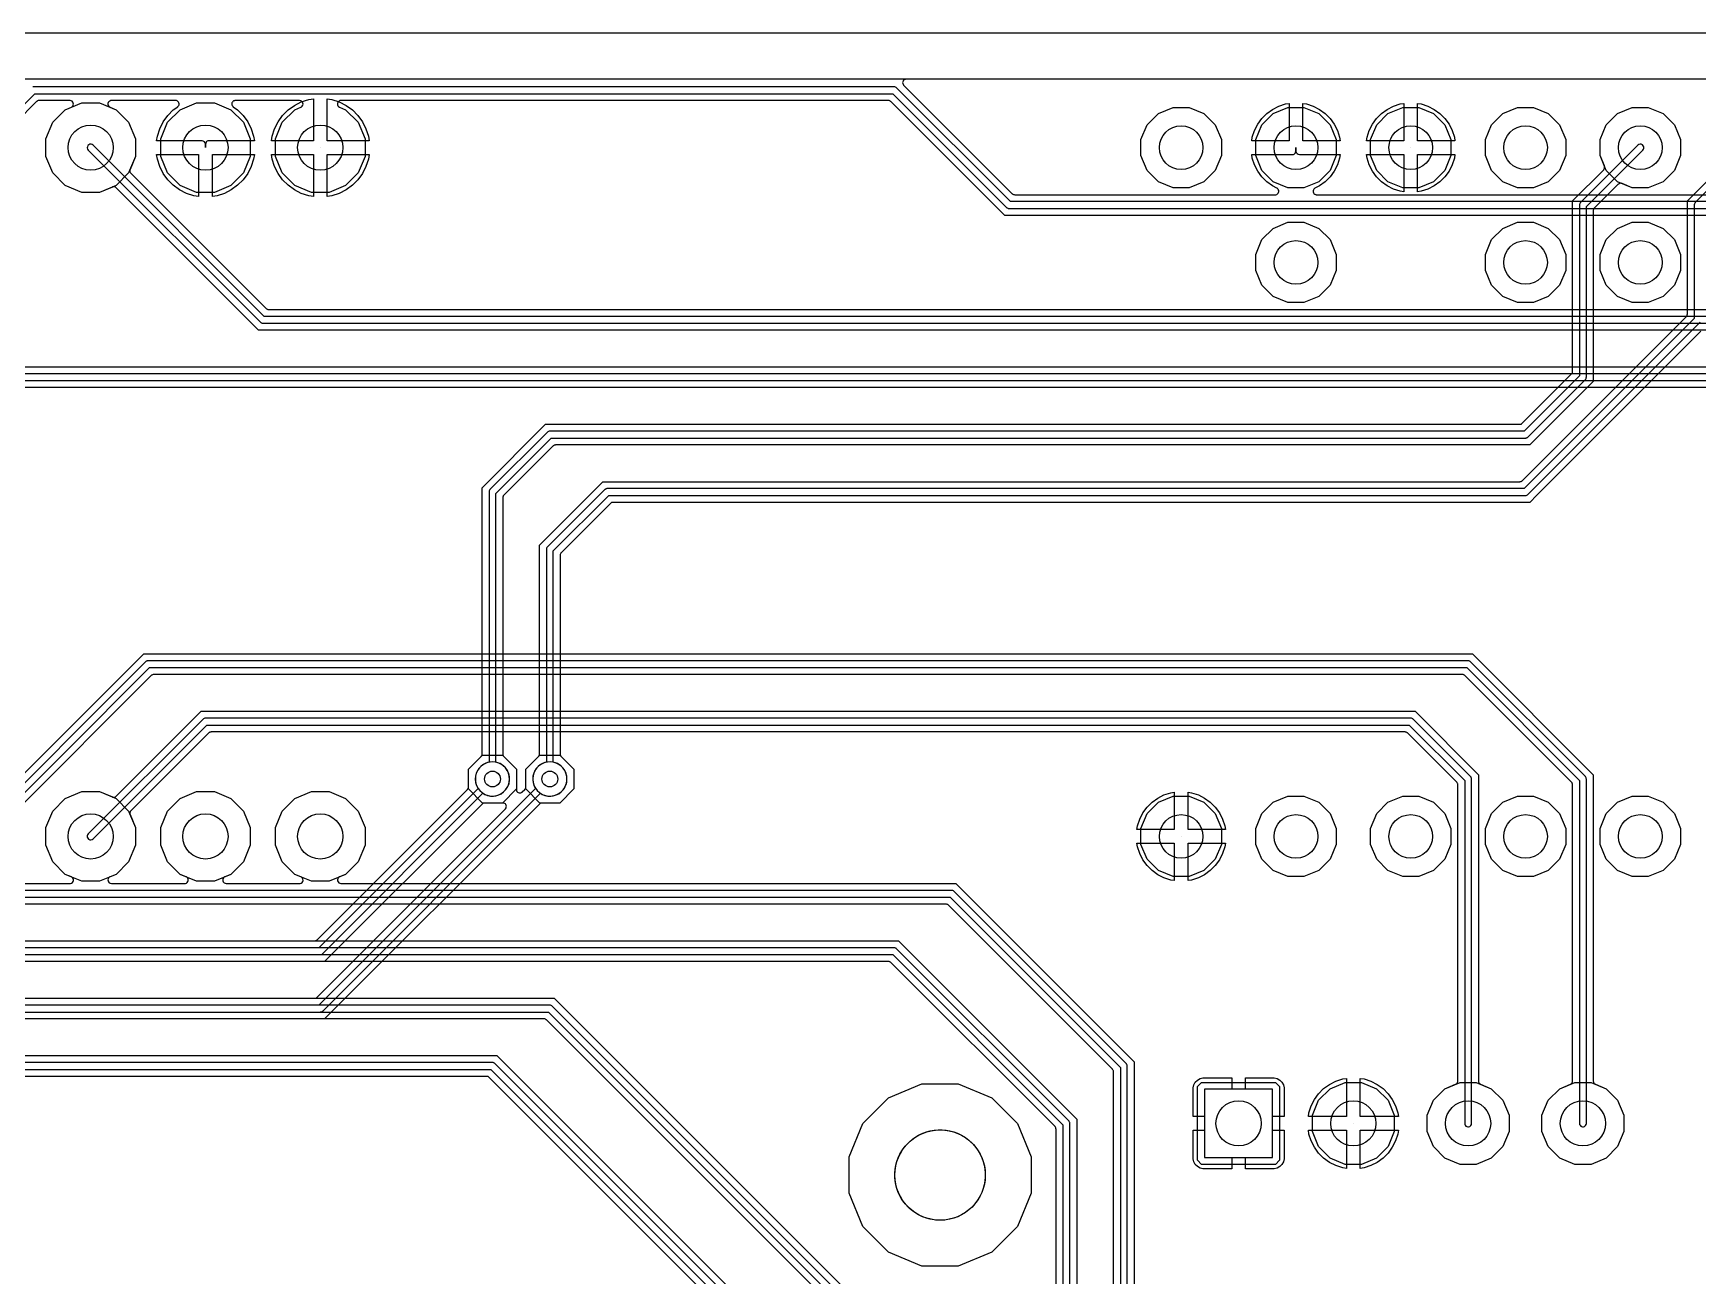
# Model space of a CAD drawing. Header units: millimetres. Extents: x -3 to 112, y -23 to 75.
# Drawn here: x 24.13 to 60.96, y 47.43 to 74.92 of the extents above; entities that cross this region are included whole.
import ezdxf

# ---------------------------------------------------------------- set-up
doc = ezdxf.new("R2010")
doc.units = ezdxf.units.MM

msp = doc.modelspace()

# ---------------------------------------------------------------- linework, layer by layer
at = {"layer": '16_copper'}
for points in [[(109.068, 73.904), (1.092, 73.904), (1.087, 73.903, 0.392588), (1.016, 73.828), (1.016, 17.077), (1.017, 17.071, 0.392588), (1.092, 17), (4.461, 17), (4.55, 16.911), (4.55, 13.569), (4.461, 13.48), (1.092, 13.48), (1.087, 13.479, 0.392588), (1.016, 13.403), (1.016, 1.092)], [(62.176, 72.444), (60.906, 71.174), (60.901, 71.167), (60.896, 71.161, 0.087651), (60.886, 71.136), (60.885, 71.129), (60.884, 71.12), (60.884, 68.612), (57.118, 64.846), (36.83, 64.846), (36.822, 64.845), (36.813, 64.844, 0.087654), (36.789, 64.834), (36.783, 64.829), (36.776, 64.824), (35.506, 63.554), (35.501, 63.547), (35.496, 63.541, 0.087651), (35.486, 63.516), (35.485, 63.509), (35.484, 63.5), (35.484, 58.791), (35.438, 58.779, 0.876976), (35.585, 58.042), (35.634, 58.048, 0.818106), (35.636, 58.791), (35.636, 63.468), (36.862, 64.694), (57.15, 64.694), (57.158, 64.695), (57.167, 64.696, 0.087654), (57.191, 64.706), (57.197, 64.711), (57.204, 64.716), (61.014, 68.526)], [(61.032, 68.329), (57.401, 64.698), (57.401, 64.698), (57.245, 64.541), (36.956, 64.541), (36.948, 64.54), (36.939, 64.54, 0.087654), (36.915, 64.529), (36.909, 64.524), (36.902, 64.519), (35.811, 63.428), (35.806, 63.421), (35.8, 63.414, 0.087651), (35.79, 63.39), (35.79, 63.382), (35.789, 63.374), (35.789, 58.973), (35.79, 58.965), (35.79, 58.956, 0.087654), (35.801, 58.932), (35.806, 58.926), (35.811, 58.919), (36.091, 58.64), (36.091, 58.2), (35.78, 57.889), (35.34, 57.889), (35.029, 58.2), (35.029, 58.64), (35.309, 58.919), (35.314, 58.926), (35.32, 58.933, 0.087651), (35.33, 58.957), (35.33, 58.965), (35.331, 58.973), (35.331, 63.595), (36.735, 64.999), (57.024, 64.999), (57.032, 65), (57.041, 65, 0.087654), (57.065, 65.011), (57.071, 65.016), (57.078, 65.021), (60.709, 68.652), (60.714, 68.659), (60.72, 68.666, 0.087651), (60.73, 68.69), (60.73, 68.698), (60.731, 68.706), (60.731, 71.215), (61.419, 71.902)], [(23.317, 56.109), (24.943, 56.109), (24.949, 56.11), (24.956, 56.11, 0.747774), (24.972, 56.255), (24.839, 56.31), (24.56, 56.589), (24.409, 56.953), (24.409, 57.347), (24.56, 57.711), (24.839, 57.99), (25.203, 58.141), (25.597, 58.141), (25.961, 57.99), (26.24, 57.711), (26.391, 57.347), (26.391, 56.953), (26.24, 56.589), (25.961, 56.31), (25.828, 56.255), (25.822, 56.252), (25.816, 56.249, 0.747777), (25.857, 56.109), (27.483, 56.109), (27.489, 56.11), (27.496, 56.11, 0.747774), (27.512, 56.255), (27.379, 56.31), (27.1, 56.589), (26.949, 56.953), (26.949, 57.347), (27.1, 57.711), (27.379, 57.99), (27.743, 58.141), (28.137, 58.141), (28.501, 57.99), (28.78, 57.711), (28.931, 57.347), (28.931, 56.953), (28.78, 56.589), (28.501, 56.31), (28.368, 56.255), (28.362, 56.252), (28.356, 56.249, 0.747777), (28.397, 56.109), (30.023, 56.109), (30.029, 56.11), (30.036, 56.11, 0.747774), (30.052, 56.255), (29.919, 56.31), (29.64, 56.589), (29.489, 56.953), (29.489, 57.347), (29.64, 57.711), (29.919, 57.99), (30.283, 58.141), (30.677, 58.141), (31.041, 57.99), (31.32, 57.711), (31.471, 57.347), (31.471, 56.953), (31.32, 56.589), (31.041, 56.31), (30.908, 56.255), (30.902, 56.252), (30.896, 56.249, 0.747777), (30.937, 56.109), (44.545, 56.109), (48.489, 52.165), (48.489, 45.846)], [(47.022, 39.446), (34.344, 52.124), (34.337, 52.129), (34.331, 52.134, 0.087651), (34.306, 52.144), (34.299, 52.145), (34.29, 52.146), (17.812, 52.146), (12.754, 57.204), (12.736, 57.217, 0.866058), (12.646, 57.096), (17.726, 52.016), (17.733, 52.011), (17.739, 52.006, 0.087651), (17.764, 51.996), (17.771, 51.995), (17.78, 51.994), (34.258, 51.994), (46.936, 39.316)], [(48.031, 45.625), (48.031, 51.944), (48.03, 51.952), (48.03, 51.961, 0.087654), (48.019, 51.985), (48.014, 51.991), (48.009, 51.998), (44.378, 55.629), (44.371, 55.634), (44.364, 55.64, 0.087651), (44.34, 55.65), (44.332, 55.65), (44.324, 55.651), (21.495, 55.651)], [(48.336, 45.752), (48.336, 52.07), (48.335, 52.078), (48.334, 52.087, 0.087654), (48.324, 52.111), (48.319, 52.117), (48.314, 52.124), (44.504, 55.934), (44.497, 55.939), (44.491, 55.944, 0.087651), (44.466, 55.954), (44.459, 55.955), (44.45, 55.956), (21.622, 55.956)], [(47.066, 44.482), (47.066, 50.8), (47.065, 50.808), (47.064, 50.817, 0.087654), (47.054, 50.841), (47.049, 50.847), (47.044, 50.854), (43.234, 54.664), (43.227, 54.669), (43.221, 54.674, 0.087651), (43.196, 54.684), (43.189, 54.685), (43.18, 54.686), (20.352, 54.686)], [(46.761, 44.355), (46.761, 50.674), (46.76, 50.682), (46.76, 50.691, 0.087654), (46.749, 50.715), (46.744, 50.721), (46.739, 50.728), (43.108, 54.359), (43.101, 54.364), (43.094, 54.37, 0.087651), (43.07, 54.38), (43.062, 54.38), (43.054, 54.381), (20.225, 54.381)], [(47.707, 40.87), (35.488, 53.089), (35.481, 53.094), (35.474, 53.1, 0.087651), (35.45, 53.11), (35.442, 53.11), (35.434, 53.111), (18.955, 53.111)], [(46.895, 39.141), (34.218, 51.819), (34.211, 51.824), (34.204, 51.83, 0.087651), (34.18, 51.84), (34.172, 51.84), (34.164, 51.841), (17.685, 51.841)]]:
    msp.add_lwpolyline(points, format="xyb", dxfattribs=at)
for points in [[(25.203, 71.399), (24.839, 71.55), (24.56, 71.829), (24.409, 72.193), (24.409, 72.587), (24.56, 72.951), (24.839, 73.23), (25.203, 73.381), (25.597, 73.381), (25.961, 73.23), (26.24, 72.951), (26.391, 72.587), (26.391, 72.193), (26.24, 71.829), (25.961, 71.55), (25.597, 71.399)], [(27.743, 71.399), (27.379, 71.55), (27.1, 71.829), (26.949, 72.193), (26.949, 72.587), (27.1, 72.951), (27.379, 73.23), (27.743, 73.381), (28.137, 73.381), (28.501, 73.23), (28.78, 72.951), (28.931, 72.587), (28.931, 72.193), (28.78, 71.829), (28.501, 71.55), (28.137, 71.399)], [(29.398, 72.542), (29.415, 72.646), (29.468, 72.809), (29.546, 72.962), (29.647, 73.102), (29.768, 73.223), (29.908, 73.324), (30.061, 73.402), (30.224, 73.455), (30.328, 73.472), (30.328, 72.542)], [(30.632, 72.542), (30.632, 73.472), (30.736, 73.455), (30.899, 73.402), (31.052, 73.324), (31.192, 73.223), (31.313, 73.102), (31.414, 72.962), (31.492, 72.809), (31.545, 72.646), (31.562, 72.542)], [(53.631, 72.542), (53.644, 72.622), (53.692, 72.77), (53.763, 72.909), (53.854, 73.035), (53.965, 73.146), (54.091, 73.237), (54.23, 73.308), (54.378, 73.356), (54.458, 73.369), (54.458, 72.542)], [(54.762, 72.542), (54.762, 73.369), (54.842, 73.356), (54.99, 73.308), (55.129, 73.237), (55.255, 73.146), (55.366, 73.035), (55.457, 72.909), (55.528, 72.77), (55.576, 72.622), (55.589, 72.542)], [(49.353, 71.501), (49.026, 71.636), (48.776, 71.886), (48.641, 72.213), (48.641, 72.567), (48.776, 72.894), (49.026, 73.144), (49.353, 73.279), (49.707, 73.279), (50.034, 73.144), (50.284, 72.894), (50.419, 72.567), (50.419, 72.213), (50.284, 71.886), (50.034, 71.636), (49.707, 71.501)], [(51.893, 71.501), (51.566, 71.636), (51.316, 71.886), (51.181, 72.213), (51.181, 72.567), (51.316, 72.894), (51.566, 73.144), (51.893, 73.279), (52.247, 73.279), (52.574, 73.144), (52.824, 72.894), (52.959, 72.567), (52.959, 72.213), (52.824, 71.886), (52.574, 71.636), (52.247, 71.501)], [(56.973, 71.501), (56.646, 71.636), (56.396, 71.886), (56.261, 72.213), (56.261, 72.567), (56.396, 72.894), (56.646, 73.144), (56.973, 73.279), (57.327, 73.279), (57.654, 73.144), (57.904, 72.894), (58.039, 72.567), (58.039, 72.213), (57.904, 71.886), (57.654, 71.636), (57.327, 71.501)], [(30.224, 71.325), (30.061, 71.378), (29.908, 71.456), (29.768, 71.557), (29.647, 71.678), (29.546, 71.818), (29.468, 71.971), (29.415, 72.134), (29.398, 72.238), (30.328, 72.238), (30.328, 71.308)], [(30.48, 72.39), (30.48, 72.39), (30.48, 72.39), (30.48, 72.39)], [(30.632, 72.238), (31.562, 72.238), (31.545, 72.134), (31.492, 71.971), (31.414, 71.818), (31.313, 71.678), (31.192, 71.557), (31.052, 71.456), (30.899, 71.378), (30.736, 71.325), (30.632, 71.308)], [(54.378, 71.424), (54.23, 71.472), (54.091, 71.543), (53.965, 71.634), (53.854, 71.745), (53.763, 71.871), (53.692, 72.01), (53.644, 72.158), (53.631, 72.238), (54.458, 72.238), (54.458, 71.411)], [(54.61, 72.39), (54.61, 72.39), (54.61, 72.39), (54.61, 72.39)], [(54.762, 72.238), (55.589, 72.238), (55.576, 72.158), (55.528, 72.01), (55.457, 71.871), (55.366, 71.745), (55.255, 71.634), (55.129, 71.543), (54.99, 71.472), (54.842, 71.424), (54.762, 71.411)], [(51.893, 68.961), (51.566, 69.096), (51.316, 69.346), (51.181, 69.673), (51.181, 70.027), (51.316, 70.354), (51.566, 70.604), (51.893, 70.739), (52.247, 70.739), (52.574, 70.604), (52.824, 70.354), (52.959, 70.027), (52.959, 69.673), (52.824, 69.346), (52.574, 69.096), (52.247, 68.961)], [(56.973, 68.961), (56.646, 69.096), (56.396, 69.346), (56.261, 69.673), (56.261, 70.027), (56.396, 70.354), (56.646, 70.604), (56.973, 70.739), (57.327, 70.739), (57.654, 70.604), (57.904, 70.354), (58.039, 70.027), (58.039, 69.673), (57.904, 69.346), (57.654, 69.096), (57.327, 68.961)], [(59.513, 68.961), (59.186, 69.096), (58.936, 69.346), (58.801, 69.673), (58.801, 70.027), (58.936, 70.354), (59.186, 70.604), (59.513, 70.739), (59.867, 70.739), (60.194, 70.604), (60.444, 70.354), (60.579, 70.027), (60.579, 69.673), (60.444, 69.346), (60.194, 69.096), (59.867, 68.961)], [(49.353, 56.261), (49.026, 56.396), (48.776, 56.646), (48.641, 56.973), (48.641, 57.327), (48.776, 57.654), (49.026, 57.904), (49.353, 58.039), (49.707, 58.039), (50.034, 57.904), (50.284, 57.654), (50.419, 57.327), (50.419, 56.973), (50.284, 56.646), (50.034, 56.396), (49.707, 56.261)], [(51.893, 56.261), (51.566, 56.396), (51.316, 56.646), (51.181, 56.973), (51.181, 57.327), (51.316, 57.654), (51.566, 57.904), (51.893, 58.039), (52.247, 58.039), (52.574, 57.904), (52.824, 57.654), (52.959, 57.327), (52.959, 56.973), (52.824, 56.646), (52.574, 56.396), (52.247, 56.261)], [(54.433, 56.261), (54.106, 56.396), (53.856, 56.646), (53.721, 56.973), (53.721, 57.327), (53.856, 57.654), (54.106, 57.904), (54.433, 58.039), (54.787, 58.039), (55.114, 57.904), (55.364, 57.654), (55.499, 57.327), (55.499, 56.973), (55.364, 56.646), (55.114, 56.396), (54.787, 56.261)], [(56.973, 56.261), (56.646, 56.396), (56.396, 56.646), (56.261, 56.973), (56.261, 57.327), (56.396, 57.654), (56.646, 57.904), (56.973, 58.039), (57.327, 58.039), (57.654, 57.904), (57.904, 57.654), (58.039, 57.327), (58.039, 56.973), (57.904, 56.646), (57.654, 56.396), (57.327, 56.261)], [(59.513, 56.261), (59.186, 56.396), (58.936, 56.646), (58.801, 56.973), (58.801, 57.327), (58.936, 57.654), (59.186, 57.904), (59.513, 58.039), (59.867, 58.039), (60.194, 57.904), (60.444, 57.654), (60.579, 57.327), (60.579, 56.973), (60.444, 56.646), (60.194, 56.396), (59.867, 56.261)], [(43.795, 47.641), (43.054, 47.948), (42.487, 48.515), (42.18, 49.256), (42.18, 50.058), (42.487, 50.799), (43.054, 51.366), (43.795, 51.673), (44.597, 51.673), (45.338, 51.366), (45.905, 50.799), (46.212, 50.058), (46.212, 49.256), (45.905, 48.515), (45.338, 47.948), (44.597, 47.641)], [(49.983, 49.894), (49.894, 49.983), (49.894, 51.617), (49.983, 51.706), (51.617, 51.706), (51.706, 51.617), (51.706, 49.983), (51.617, 49.894)], [(52.344, 50.952), (52.357, 51.036), (52.406, 51.187), (52.478, 51.328), (52.571, 51.457), (52.683, 51.569), (52.812, 51.662), (52.953, 51.734), (53.104, 51.783), (53.188, 51.796), (53.188, 50.952)], [(53.492, 50.952), (53.492, 51.796), (53.576, 51.783), (53.727, 51.734), (53.868, 51.662), (53.997, 51.569), (54.109, 51.457), (54.202, 51.328), (54.274, 51.187), (54.323, 51.036), (54.336, 50.952)], [(55.7, 49.894), (55.367, 50.032), (55.112, 50.287), (54.974, 50.62), (54.974, 50.98), (55.112, 51.313), (55.367, 51.568), (55.7, 51.706), (56.06, 51.706), (56.393, 51.568), (56.648, 51.313), (56.786, 50.98), (56.786, 50.62), (56.648, 50.287), (56.393, 50.032), (56.06, 49.894)], [(58.24, 49.894), (57.907, 50.032), (57.652, 50.287), (57.514, 50.62), (57.514, 50.98), (57.652, 51.313), (57.907, 51.568), (58.24, 51.706), (58.6, 51.706), (58.933, 51.568), (59.188, 51.313), (59.326, 50.98), (59.326, 50.62), (59.188, 50.287), (58.933, 50.032), (58.6, 49.894)], [(51.554, 51.554), (50.046, 51.554), (50.046, 50.046), (51.554, 50.046)], [(53.104, 49.817), (52.953, 49.866), (52.812, 49.938), (52.683, 50.031), (52.571, 50.143), (52.478, 50.272), (52.406, 50.413), (52.357, 50.564), (52.344, 50.648), (53.188, 50.648), (53.188, 49.804)], [(53.34, 50.8), (53.34, 50.8), (53.34, 50.8), (53.34, 50.8)], [(53.492, 50.648), (54.336, 50.648), (54.323, 50.564), (54.274, 50.413), (54.202, 50.272), (54.109, 50.143), (53.997, 50.031), (53.868, 49.938), (53.727, 49.866), (53.576, 49.817), (53.492, 49.804)]]:
    msp.add_lwpolyline(points, close=True, dxfattribs=at)
for points in [[(34.07, 57.889), (33.759, 58.2), (33.759, 58.64), (34.039, 58.919), (34.044, 58.926), (34.05, 58.933, 0.087651), (34.06, 58.957), (34.06, 58.965), (34.061, 58.973), (34.061, 64.865), (35.465, 66.269), (57.024, 66.269), (57.032, 66.27), (57.041, 66.27, 0.087654), (57.065, 66.281), (57.071, 66.286), (57.078, 66.291), (58.169, 67.382), (58.174, 67.389), (58.18, 67.396, 0.087651), (58.19, 67.42), (58.19, 67.428), (58.191, 67.436), (58.191, 71.215), (58.879, 71.902), (58.88, 71.904), (58.881, 71.905, 0.218345), (58.901, 71.965), (58.898, 71.975), (58.896, 71.983, 0.007884), (58.895, 71.985), (58.801, 72.213), (58.801, 72.567), (58.936, 72.894), (59.186, 73.144), (59.513, 73.279), (59.867, 73.279), (60.194, 73.144), (60.444, 72.894), (60.579, 72.567), (60.579, 72.213), (60.444, 71.886), (60.194, 71.636), (59.867, 71.501), (59.513, 71.501), (59.285, 71.595), (59.284, 71.596), (59.282, 71.597, 0.218355), (59.219, 71.592), (59.21, 71.585), (59.204, 71.581, 0.007882), (59.202, 71.579), (58.671, 71.048), (58.666, 71.041), (58.66, 71.034, 0.087651), (58.65, 71.01), (58.65, 71.002), (58.649, 70.994), (58.649, 67.215), (57.245, 65.811), (35.686, 65.811), (35.678, 65.81), (35.669, 65.81, 0.087654), (35.645, 65.799), (35.639, 65.794), (35.632, 65.789), (34.541, 64.698), (34.538, 64.693), (34.537, 64.693), (34.536, 64.691), (34.536, 64.691), (34.53, 64.684, 0.01577), (34.528, 64.68), (34.526, 64.676), (34.525, 64.674), (34.524, 64.671), (34.521, 64.664, 0.015767), (34.52, 64.66), (34.52, 64.656), (34.519, 64.653), (34.519, 64.649), (34.519, 64.644), (34.519, 58.973), (34.52, 58.965), (34.52, 58.956, 0.087654), (34.531, 58.932), (34.536, 58.926), (34.541, 58.919), (34.821, 58.64), (34.821, 58.2), (34.51, 57.889)], [(34.364, 58.048, 0.818106), (34.366, 58.791), (34.366, 64.738), (35.592, 65.964), (57.15, 65.964), (57.158, 65.965), (57.167, 65.966, 0.087654), (57.191, 65.976), (57.197, 65.981), (57.204, 65.986), (58.474, 67.256), (58.479, 67.263), (58.484, 67.269, 0.087651), (58.494, 67.294), (58.495, 67.301), (58.496, 67.31), (58.496, 71.088), (59.744, 72.336), (59.757, 72.354, 0.866058), (59.636, 72.444), (58.366, 71.174), (58.361, 71.167), (58.356, 71.161, 0.087651), (58.346, 71.136), (58.345, 71.129), (58.344, 71.12), (58.344, 67.342), (57.118, 66.116), (35.56, 66.116), (35.552, 66.115), (35.543, 66.114, 0.087654), (35.519, 66.104), (35.513, 66.099), (35.506, 66.094), (34.236, 64.824), (34.231, 64.817), (34.226, 64.811, 0.087651), (34.216, 64.786), (34.215, 64.779), (34.214, 64.77), (34.214, 58.791), (34.168, 58.779, 0.876976), (34.315, 58.042)], [(48.334, 40.268, 1), (48.186, 41.012), (48.138, 40.999, 0.063998), (48.051, 40.956), (35.614, 53.394), (35.607, 53.399), (35.601, 53.404, 0.087651), (35.576, 53.414), (35.569, 53.415), (35.56, 53.416), (19.082, 53.416), (15.294, 57.204), (15.276, 57.217, 0.866058), (15.186, 57.096), (18.996, 53.286), (19.003, 53.281), (19.009, 53.276, 0.087651), (19.034, 53.266), (19.041, 53.265), (19.05, 53.264), (35.528, 53.264), (47.944, 40.849), (47.92, 40.808, 0.577348), (48.285, 40.262)]]:
    msp.add_lwpolyline(points, format="xyb", close=True, dxfattribs=at)
for points in [[(21.59, 55.804), (44.418, 55.804), (48.184, 52.038), (48.184, 45.72)], [(20.32, 54.534), (43.148, 54.534), (46.914, 50.768), (46.914, 44.45)], [(20.446, 54.839), (43.275, 54.839), (47.219, 50.895), (47.219, 44.576)], [(19.176, 53.569), (35.655, 53.569), (48.03, 41.193)], [(17.906, 52.299), (34.385, 52.299), (47.062, 39.621)]]:
    msp.add_lwpolyline(points, dxfattribs=at)
at = {"layer": '1_copper'}
for points in [[(66.008, 71.196), (45.752, 71.196), (43.234, 73.714), (43.227, 73.719), (43.221, 73.724, 0.087651), (43.196, 73.734), (43.189, 73.735), (43.18, 73.736), (24.13, 73.736), (24.122, 73.735)], [(109.068, 73.904), (43.443, 73.904), (43.44, 73.904), (43.438, 73.904, 0.54841), (43.377, 73.791), (43.382, 73.784), (43.386, 73.777, 0.015772), (43.389, 73.774), (45.792, 71.371), (45.799, 71.366), (45.806, 71.36, 0.087651), (45.83, 71.35), (45.838, 71.35), (45.846, 71.349), (51.614, 71.349), (51.618, 71.349), (51.622, 71.349, 0.64561), (51.666, 71.481), (51.66, 71.485), (51.655, 71.489, 0.022656), (51.649, 71.493), (51.551, 71.543), (51.425, 71.634), (51.314, 71.745), (51.223, 71.871), (51.152, 72.01), (51.104, 72.158), (51.091, 72.238), (51.994, 72.238), (51.999, 72.238, 0.218348), (52.055, 72.269), (52.058, 72.273, -0.108546), (52.07, 72.314), (52.07, 72.39), (52.07, 72.39), (52.07, 72.314), (52.071, 72.308, 0.392588), (52.146, 72.238), (53.049, 72.238), (53.036, 72.158), (52.988, 72.01), (52.917, 71.871), (52.826, 71.745), (52.715, 71.634), (52.589, 71.543), (52.491, 71.493), (52.488, 71.49), (52.484, 71.489, 0.645601), (52.505, 71.351), (52.512, 71.35), (52.519, 71.349, 0.022662), (52.526, 71.349), (65.914, 71.349)], [(22.914, 72.336), (24.162, 73.584), (43.148, 73.584), (45.666, 71.066), (45.673, 71.061), (45.679, 71.056, 0.087651), (45.704, 71.046), (45.711, 71.045), (45.72, 71.044), (66.04, 71.044)], [(66.135, 68.351), (29.115, 68.351), (28.959, 68.508), (25.966, 71.501), (25.964, 71.502), (25.963, 71.503, 0.218345), (25.903, 71.523), (25.892, 71.52), (25.885, 71.519, 0.007884), (25.883, 71.518), (25.597, 71.399), (25.203, 71.399), (24.839, 71.55), (24.56, 71.829), (24.409, 72.193), (24.409, 72.587), (24.56, 72.951), (24.839, 73.23), (24.972, 73.285), (24.978, 73.288), (24.984, 73.291, 0.747777), (24.943, 73.431), (24.256, 73.431), (24.248, 73.43), (24.239, 73.43, 0.087654), (24.215, 73.419), (24.209, 73.414), (24.202, 73.409), (23.749, 72.956)], [(66.135, 70.891), (45.625, 70.891), (43.108, 73.409), (43.101, 73.414), (43.094, 73.42, 0.087651), (43.07, 73.43), (43.062, 73.43), (43.054, 73.431), (30.937, 73.431), (30.931, 73.43), (30.924, 73.43, 0.747774), (30.908, 73.285), (31.041, 73.23), (31.32, 72.951), (31.471, 72.587), (31.471, 72.193), (31.32, 71.829), (31.041, 71.55), (30.677, 71.399), (30.283, 71.399), (29.919, 71.55), (29.64, 71.829), (29.489, 72.193), (29.489, 72.587), (29.64, 72.951), (29.919, 73.23), (30.052, 73.285), (30.058, 73.288), (30.064, 73.291, 0.747777), (30.023, 73.431), (28.599, 73.431), (28.591, 73.43), (28.582, 73.429, 0.56644), (28.542, 73.305), (28.548, 73.3), (28.555, 73.294), (28.652, 73.223), (28.773, 73.102), (28.874, 72.962), (28.952, 72.809), (29.005, 72.646), (29.022, 72.542), (28.016, 72.542), (28.011, 72.542, 0.218348), (27.955, 72.511), (27.952, 72.507, -0.108546), (27.94, 72.466), (27.94, 72.39), (27.94, 72.39), (27.94, 72.466), (27.939, 72.472, 0.392588), (27.864, 72.542), (26.858, 72.542), (26.875, 72.646), (26.928, 72.809), (27.006, 72.962), (27.107, 73.102), (27.228, 73.223), (27.325, 73.294), (27.332, 73.3), (27.338, 73.305, 0.566433), (27.297, 73.43), (27.29, 73.43), (27.281, 73.431), (25.857, 73.431), (25.851, 73.43), (25.844, 73.43, 0.747774), (25.828, 73.285), (25.961, 73.23), (26.24, 72.951), (26.391, 72.587), (26.391, 72.193), (26.272, 71.907), (26.272, 71.906), (26.271, 71.904, 0.218355), (26.276, 71.841), (26.283, 71.833), (26.287, 71.826, 0.007882), (26.289, 71.824), (29.282, 68.831), (29.289, 68.826), (29.296, 68.82, 0.087651), (29.32, 68.81), (29.328, 68.81), (29.336, 68.809), (65.914, 68.809)], [(64.399, 67.386), (5.08, 67.386), (5.072, 67.385), (5.063, 67.384, 0.087654), (5.039, 67.374), (5.033, 67.369), (5.026, 67.364), (3.756, 66.094), (3.751, 66.087), (3.746, 66.081, 0.087651), (3.736, 66.056), (3.735, 66.049), (3.734, 66.04), (3.734, 45.051)], [(23.426, 58.039), (26.575, 61.189), (55.975, 61.189), (58.649, 58.515), (58.649, 51.737), (58.649, 51.736), (58.649, 51.734, 0.218346), (58.678, 51.677), (58.687, 51.672), (58.693, 51.668, 0.00789), (58.696, 51.667), (58.933, 51.568), (59.188, 51.313), (59.326, 50.98), (59.326, 50.62), (59.188, 50.287), (58.933, 50.032), (58.6, 49.894), (58.24, 49.894), (57.907, 50.032), (57.652, 50.287), (57.514, 50.62), (57.514, 50.98), (57.652, 51.313), (57.907, 51.568), (58.144, 51.667), (58.146, 51.668), (58.147, 51.668, 0.21835), (58.189, 51.717), (58.19, 51.727), (58.191, 51.735, 0.007886), (58.191, 51.737), (58.191, 58.294), (58.19, 58.302), (58.19, 58.311, 0.087654), (58.179, 58.335), (58.174, 58.341), (58.169, 58.348), (55.808, 60.709), (55.801, 60.714), (55.794, 60.72, 0.087651), (55.77, 60.73), (55.762, 60.73), (55.754, 60.731), (26.796, 60.731), (26.788, 60.73), (26.779, 60.73, 0.087654), (26.755, 60.719), (26.749, 60.714), (26.742, 60.709), (23.749, 57.716)], [(22.914, 57.096), (26.702, 60.884), (55.848, 60.884), (58.344, 58.388), (58.344, 50.8), (58.347, 50.778, 0.294754), (58.41, 50.725), (58.431, 50.725, 0.371202), (58.496, 50.8), (58.496, 58.42), (58.495, 58.428), (58.494, 58.437, 0.087654), (58.484, 58.461), (58.479, 58.467), (58.474, 58.474), (55.934, 61.014), (55.927, 61.019), (55.921, 61.024, 0.087651), (55.896, 61.034), (55.889, 61.035), (55.88, 61.036), (26.67, 61.036), (26.662, 61.035), (26.653, 61.034, 0.087654), (26.629, 61.024), (26.623, 61.019), (26.616, 61.014), (22.806, 57.204)], [(20.225, 54.839), (30.354, 54.839), (30.362, 54.84), (30.371, 54.84, 0.087654), (30.395, 54.851), (30.401, 54.856), (30.408, 54.861), (33.737, 58.19), (33.738, 58.192), (33.739, 58.192), (33.74, 58.195), (33.742, 58.197), (33.748, 58.204, 0.087651), (33.758, 58.228), (33.758, 58.236), (33.759, 58.244), (33.759, 58.64), (34.07, 58.951), (34.51, 58.951), (34.821, 58.64), (34.821, 58.188), (34.821, 58.185), (34.821, 58.182, 0.548403), (34.934, 58.121), (34.941, 58.127), (34.947, 58.131, 0.01578), (34.951, 58.134), (35.007, 58.19), (35.008, 58.192), (35.009, 58.192), (35.01, 58.195), (35.012, 58.197), (35.018, 58.204, 0.087664), (35.028, 58.228), (35.028, 58.236), (35.029, 58.244), (35.029, 58.64), (35.34, 58.951), (35.78, 58.951), (36.091, 58.64), (36.091, 58.2), (35.78, 57.889), (35.384, 57.889), (35.376, 57.888), (35.367, 57.888, 0.087654), (35.343, 57.877), (35.337, 57.872), (35.33, 57.867), (30.575, 53.111), (21.716, 53.111)], [(20.352, 54.534), (30.48, 54.534), (30.488, 54.535), (30.497, 54.536, 0.087654), (30.521, 54.546), (30.527, 54.551), (30.534, 54.556), (34.081, 58.104), (34.122, 58.08, 1), (34.458, 58.76), (34.412, 58.779, 0.714262), (33.974, 58.211), (30.448, 54.686), (20.32, 54.686)], [(21.622, 53.264), (30.48, 53.264), (30.488, 53.265), (30.497, 53.266, 0.087654), (30.521, 53.276), (30.527, 53.281), (30.534, 53.286), (35.351, 58.104), (35.392, 58.08, 1), (35.728, 58.76), (35.682, 58.779, 0.714262), (35.244, 58.211), (30.448, 53.416), (21.59, 53.416)], [(21.495, 53.569), (30.354, 53.569), (30.362, 53.57), (30.371, 53.57, 0.087654), (30.395, 53.581), (30.401, 53.586), (30.408, 53.591), (34.576, 57.759), (34.578, 57.762), (34.58, 57.763, 0.54841), (34.543, 57.887), (34.534, 57.888), (34.527, 57.889, 0.01577), (34.522, 57.889), (34.114, 57.889), (34.106, 57.888), (34.097, 57.888, 0.087654), (34.073, 57.877), (34.067, 57.872), (34.06, 57.867), (30.575, 54.381), (20.446, 54.381)]]:
    msp.add_lwpolyline(points, format="xyb", dxfattribs=at)
for points in [[(51.091, 72.542), (51.104, 72.622), (51.152, 72.77), (51.223, 72.909), (51.314, 73.035), (51.425, 73.146), (51.551, 73.237), (51.69, 73.308), (51.838, 73.356), (51.918, 73.369), (51.918, 72.542)], [(52.222, 72.542), (52.222, 73.369), (52.302, 73.356), (52.45, 73.308), (52.589, 73.237), (52.715, 73.146), (52.826, 73.035), (52.917, 72.909), (52.988, 72.77), (53.036, 72.622), (53.049, 72.542)], [(49.353, 71.501), (49.026, 71.636), (48.776, 71.886), (48.641, 72.213), (48.641, 72.567), (48.776, 72.894), (49.026, 73.144), (49.353, 73.279), (49.707, 73.279), (50.034, 73.144), (50.284, 72.894), (50.419, 72.567), (50.419, 72.213), (50.284, 71.886), (50.034, 71.636), (49.707, 71.501)], [(54.433, 71.501), (54.106, 71.636), (53.856, 71.886), (53.721, 72.213), (53.721, 72.567), (53.856, 72.894), (54.106, 73.144), (54.433, 73.279), (54.787, 73.279), (55.114, 73.144), (55.364, 72.894), (55.499, 72.567), (55.499, 72.213), (55.364, 71.886), (55.114, 71.636), (54.787, 71.501)], [(56.973, 71.501), (56.646, 71.636), (56.396, 71.886), (56.261, 72.213), (56.261, 72.567), (56.396, 72.894), (56.646, 73.144), (56.973, 73.279), (57.327, 73.279), (57.654, 73.144), (57.904, 72.894), (58.039, 72.567), (58.039, 72.213), (57.904, 71.886), (57.654, 71.636), (57.327, 71.501)], [(59.513, 71.501), (59.186, 71.636), (58.936, 71.886), (58.801, 72.213), (58.801, 72.567), (58.936, 72.894), (59.186, 73.144), (59.513, 73.279), (59.867, 73.279), (60.194, 73.144), (60.444, 72.894), (60.579, 72.567), (60.579, 72.213), (60.444, 71.886), (60.194, 71.636), (59.867, 71.501)], [(27.684, 71.325), (27.521, 71.378), (27.368, 71.456), (27.228, 71.557), (27.107, 71.678), (27.006, 71.818), (26.928, 71.971), (26.875, 72.134), (26.858, 72.238), (27.788, 72.238), (27.788, 71.308)], [(28.092, 72.238), (29.022, 72.238), (29.005, 72.134), (28.952, 71.971), (28.874, 71.818), (28.773, 71.678), (28.652, 71.557), (28.512, 71.456), (28.359, 71.378), (28.196, 71.325), (28.092, 71.308)], [(51.893, 68.961), (51.566, 69.096), (51.316, 69.346), (51.181, 69.673), (51.181, 70.027), (51.316, 70.354), (51.566, 70.604), (51.893, 70.739), (52.247, 70.739), (52.574, 70.604), (52.824, 70.354), (52.959, 70.027), (52.959, 69.673), (52.824, 69.346), (52.574, 69.096), (52.247, 68.961)], [(56.973, 68.961), (56.646, 69.096), (56.396, 69.346), (56.261, 69.673), (56.261, 70.027), (56.396, 70.354), (56.646, 70.604), (56.973, 70.739), (57.327, 70.739), (57.654, 70.604), (57.904, 70.354), (58.039, 70.027), (58.039, 69.673), (57.904, 69.346), (57.654, 69.096), (57.327, 68.961)], [(59.513, 68.961), (59.186, 69.096), (58.936, 69.346), (58.801, 69.673), (58.801, 70.027), (58.936, 70.354), (59.186, 70.604), (59.513, 70.739), (59.867, 70.739), (60.194, 70.604), (60.444, 70.354), (60.579, 70.027), (60.579, 69.673), (60.444, 69.346), (60.194, 69.096), (59.867, 68.961)], [(27.743, 56.159), (27.379, 56.31), (27.1, 56.589), (26.949, 56.953), (26.949, 57.347), (27.1, 57.711), (27.379, 57.99), (27.743, 58.141), (28.137, 58.141), (28.501, 57.99), (28.78, 57.711), (28.931, 57.347), (28.931, 56.953), (28.78, 56.589), (28.501, 56.31), (28.137, 56.159)], [(30.283, 56.159), (29.919, 56.31), (29.64, 56.589), (29.489, 56.953), (29.489, 57.347), (29.64, 57.711), (29.919, 57.99), (30.283, 58.141), (30.677, 58.141), (31.041, 57.99), (31.32, 57.711), (31.471, 57.347), (31.471, 56.953), (31.32, 56.589), (31.041, 56.31), (30.677, 56.159)], [(48.551, 57.302), (48.564, 57.382), (48.612, 57.53), (48.683, 57.669), (48.774, 57.795), (48.885, 57.906), (49.011, 57.997), (49.15, 58.068), (49.298, 58.116), (49.378, 58.129), (49.378, 57.302)], [(49.682, 57.302), (49.682, 58.129), (49.762, 58.116), (49.91, 58.068), (50.049, 57.997), (50.175, 57.906), (50.286, 57.795), (50.377, 57.669), (50.448, 57.53), (50.496, 57.382), (50.509, 57.302)], [(51.893, 56.261), (51.566, 56.396), (51.316, 56.646), (51.181, 56.973), (51.181, 57.327), (51.316, 57.654), (51.566, 57.904), (51.893, 58.039), (52.247, 58.039), (52.574, 57.904), (52.824, 57.654), (52.959, 57.327), (52.959, 56.973), (52.824, 56.646), (52.574, 56.396), (52.247, 56.261)], [(54.433, 56.261), (54.106, 56.396), (53.856, 56.646), (53.721, 56.973), (53.721, 57.327), (53.856, 57.654), (54.106, 57.904), (54.433, 58.039), (54.787, 58.039), (55.114, 57.904), (55.364, 57.654), (55.499, 57.327), (55.499, 56.973), (55.364, 56.646), (55.114, 56.396), (54.787, 56.261)], [(56.973, 56.261), (56.646, 56.396), (56.396, 56.646), (56.261, 56.973), (56.261, 57.327), (56.396, 57.654), (56.646, 57.904), (56.973, 58.039), (57.327, 58.039), (57.654, 57.904), (57.904, 57.654), (58.039, 57.327), (58.039, 56.973), (57.904, 56.646), (57.654, 56.396), (57.327, 56.261)], [(59.513, 56.261), (59.186, 56.396), (58.936, 56.646), (58.801, 56.973), (58.801, 57.327), (58.936, 57.654), (59.186, 57.904), (59.513, 58.039), (59.867, 58.039), (60.194, 57.904), (60.444, 57.654), (60.579, 57.327), (60.579, 56.973), (60.444, 56.646), (60.194, 56.396), (59.867, 56.261)], [(49.53, 57.15), (49.53, 57.15), (49.53, 57.15), (49.53, 57.15)], [(49.298, 56.184), (49.15, 56.232), (49.011, 56.303), (48.885, 56.394), (48.774, 56.505), (48.683, 56.631), (48.612, 56.77), (48.564, 56.918), (48.551, 56.998), (49.378, 56.998), (49.378, 56.171)], [(49.682, 56.998), (50.509, 56.998), (50.496, 56.918), (50.448, 56.77), (50.377, 56.631), (50.286, 56.505), (50.175, 56.394), (50.049, 56.303), (49.91, 56.232), (49.762, 56.184), (49.682, 56.171)], [(43.795, 47.641), (43.054, 47.948), (42.487, 48.515), (42.18, 49.256), (42.18, 50.058), (42.487, 50.799), (43.054, 51.366), (43.795, 51.673), (44.597, 51.673), (45.338, 51.366), (45.905, 50.799), (46.212, 50.058), (46.212, 49.256), (45.905, 48.515), (45.338, 47.948), (44.597, 47.641)], [(49.792, 50.952), (49.792, 51.587), (49.809, 51.652), (49.843, 51.71), (49.89, 51.757), (49.948, 51.791), (50.013, 51.808), (50.648, 51.808), (50.648, 51.554), (50.046, 51.554), (50.046, 50.952)], [(51.554, 50.952), (51.554, 51.554), (50.952, 51.554), (50.952, 51.808), (51.587, 51.808), (51.652, 51.791), (51.71, 51.757), (51.757, 51.71), (51.791, 51.652), (51.808, 51.587), (51.808, 50.952)], [(53.16, 49.894), (52.827, 50.032), (52.572, 50.287), (52.434, 50.62), (52.434, 50.98), (52.572, 51.313), (52.827, 51.568), (53.16, 51.706), (53.52, 51.706), (53.853, 51.568), (54.108, 51.313), (54.246, 50.98), (54.246, 50.62), (54.108, 50.287), (53.853, 50.032), (53.52, 49.894)], [(50.013, 49.792), (49.948, 49.809), (49.89, 49.843), (49.843, 49.89), (49.809, 49.948), (49.792, 50.013), (49.792, 50.648), (50.046, 50.648), (50.046, 50.046), (50.648, 50.046), (50.648, 49.792)], [(50.952, 49.792), (50.952, 50.046), (51.554, 50.046), (51.554, 50.648), (51.808, 50.648), (51.808, 50.013), (51.791, 49.948), (51.757, 49.89), (51.71, 49.843), (51.652, 49.809), (51.587, 49.792)]]:
    msp.add_lwpolyline(points, close=True, dxfattribs=at)
for points in [[(66.048, 68.505), (66.057, 68.506, 0.087654), (66.081, 68.516), (66.087, 68.521), (66.094, 68.526), (69.904, 72.336), (69.917, 72.354, 0.866058), (69.796, 72.444), (66.008, 68.656), (29.242, 68.656), (25.454, 72.444), (25.436, 72.457, 0.866058), (25.346, 72.336), (29.156, 68.526), (29.163, 68.521), (29.169, 68.516, 0.087651), (29.194, 68.506), (29.201, 68.505), (29.21, 68.504), (66.04, 68.504)], [(55.7, 49.894), (55.367, 50.032), (55.112, 50.287), (54.974, 50.62), (54.974, 50.98), (55.112, 51.313), (55.367, 51.568), (55.604, 51.667), (55.606, 51.668), (55.607, 51.668, 0.21835), (55.649, 51.717), (55.65, 51.727), (55.651, 51.735, 0.007886), (55.651, 51.737), (55.651, 58.294), (55.65, 58.302), (55.65, 58.311, 0.087654), (55.639, 58.335), (55.634, 58.341), (55.629, 58.348), (54.538, 59.439), (54.531, 59.444), (54.524, 59.45, 0.087651), (54.5, 59.46), (54.492, 59.46), (54.484, 59.461), (28.066, 59.461), (28.058, 59.46), (28.049, 59.46, 0.087654), (28.025, 59.449), (28.025, 59.449), (28.019, 59.444), (28.012, 59.439), (26.289, 57.716), (26.288, 57.714), (26.287, 57.713, 0.218345), (26.267, 57.653), (26.27, 57.642), (26.271, 57.635, 0.007884), (26.272, 57.633), (26.391, 57.347), (26.391, 56.953), (26.24, 56.589), (25.961, 56.31), (25.597, 56.159), (25.203, 56.159), (24.839, 56.31), (24.56, 56.589), (24.409, 56.953), (24.409, 57.347), (24.56, 57.711), (24.839, 57.99), (25.203, 58.141), (25.597, 58.141), (25.883, 58.022), (25.884, 58.022), (25.886, 58.021, 0.218355), (25.949, 58.026), (25.957, 58.033), (25.964, 58.037, 0.007882), (25.966, 58.039), (27.845, 59.919), (54.705, 59.919), (56.109, 58.515), (56.109, 51.737), (56.109, 51.736), (56.109, 51.734, 0.218346), (56.138, 51.677), (56.147, 51.672), (56.153, 51.668, 0.00789), (56.156, 51.667), (56.393, 51.568), (56.648, 51.313), (56.786, 50.98), (56.786, 50.62), (56.648, 50.287), (56.393, 50.032), (56.06, 49.894)], [(55.891, 50.725, 0.371202), (55.956, 50.8), (55.956, 58.42), (55.955, 58.428), (55.954, 58.437, 0.087654), (55.944, 58.461), (55.939, 58.467), (55.934, 58.474), (54.664, 59.744), (54.657, 59.749), (54.651, 59.754, 0.087651), (54.626, 59.764), (54.619, 59.765), (54.61, 59.766), (27.94, 59.766), (27.932, 59.765), (27.923, 59.764, 0.087654), (27.899, 59.754), (27.893, 59.749), (27.886, 59.744), (25.346, 57.204), (25.333, 57.186, 0.866058), (25.454, 57.096), (27.972, 59.614), (54.578, 59.614), (55.804, 58.388), (55.804, 50.8), (55.807, 50.778, 0.294754), (55.87, 50.725)]]:
    msp.add_lwpolyline(points, format="xyb", close=True, dxfattribs=at)
for points in [[(4.985, 67.539), (64.217, 67.539)], [(3.886, 45.204), (3.886, 66.008), (5.112, 67.234), (64.399, 67.234)], [(64.217, 67.081), (5.206, 67.081)]]:
    msp.add_lwpolyline(points, dxfattribs=at)
at = {"layer": 'drills_NPTH'}
msp.add_circle((44.196, 49.657), 1, dxfattribs=at)
at = {"layer": 'drills_PTH'}
for centre, radius in [((25.4, 72.39), 0.5), ((27.94, 72.39), 0.5), ((30.48, 72.39), 0.5), ((49.53, 72.39), 0.483), ((52.07, 72.39), 0.483), ((54.61, 72.39), 0.483), ((57.15, 72.39), 0.483), ((59.69, 72.39), 0.483), ((52.07, 69.85), 0.483), ((57.15, 69.85), 0.483), ((59.69, 69.85), 0.483), ((25.4, 57.15), 0.5), ((27.94, 57.15), 0.5), ((30.48, 57.15), 0.5), ((49.53, 57.15), 0.483), ((52.07, 57.15), 0.483), ((54.61, 57.15), 0.483), ((57.15, 57.15), 0.483), ((59.69, 57.15), 0.483), ((50.8, 50.8), 0.5), ((53.34, 50.8), 0.5), ((55.88, 50.8), 0.5), ((58.42, 50.8), 0.5)]:
    msp.add_circle(centre, radius, dxfattribs=at)
at = {"layer": 'drills_via_1_16'}
for centre in [(34.29, 58.42), (35.56, 58.42)]:
    msp.add_circle(centre, 0.175, dxfattribs=at)
at = {"layer": 'holes'}
msp.add_lwpolyline([(45.196, 49.613), (45.188, 49.526), (45.173, 49.44), (45.151, 49.356), (45.121, 49.274), (45.084, 49.195), (45.04, 49.119), (44.99, 49.048), (44.934, 48.981), (44.872, 48.919), (44.805, 48.863), (44.734, 48.813), (44.658, 48.769), (44.579, 48.732), (44.497, 48.702), (44.413, 48.68), (44.327, 48.665), (44.24, 48.657), (44.152, 48.657), (44.065, 48.665), (43.979, 48.68), (43.895, 48.702), (43.813, 48.732), (43.734, 48.769), (43.658, 48.813), (43.587, 48.863), (43.52, 48.919), (43.458, 48.981), (43.402, 49.048), (43.352, 49.119), (43.308, 49.195), (43.271, 49.274), (43.241, 49.356), (43.219, 49.44), (43.204, 49.526), (43.196, 49.613), (43.196, 49.701), (43.204, 49.788), (43.219, 49.874), (43.241, 49.958), (43.271, 50.04), (43.308, 50.119), (43.352, 50.195), (43.402, 50.266), (43.458, 50.333), (43.52, 50.395), (43.587, 50.451), (43.658, 50.501), (43.734, 50.545), (43.813, 50.582), (43.895, 50.612), (43.979, 50.634), (44.065, 50.649), (44.152, 50.657), (44.24, 50.657), (44.327, 50.649), (44.413, 50.634), (44.497, 50.612), (44.579, 50.582), (44.658, 50.545), (44.734, 50.501), (44.805, 50.451), (44.872, 50.395), (44.934, 50.333), (44.99, 50.266), (45.04, 50.195), (45.084, 50.119), (45.121, 50.04), (45.151, 49.958), (45.173, 49.874), (45.188, 49.788), (45.196, 49.701), (45.196, 49.613)], close=True, dxfattribs=at)
at = {"layer": 'outline'}
msp.add_lwpolyline([(0, 0), (110.16, 0), (110.16, 74.92), (0, 74.92), (0, 0)], close=True, dxfattribs=at)

doc.saveas('drawing.dxf')
